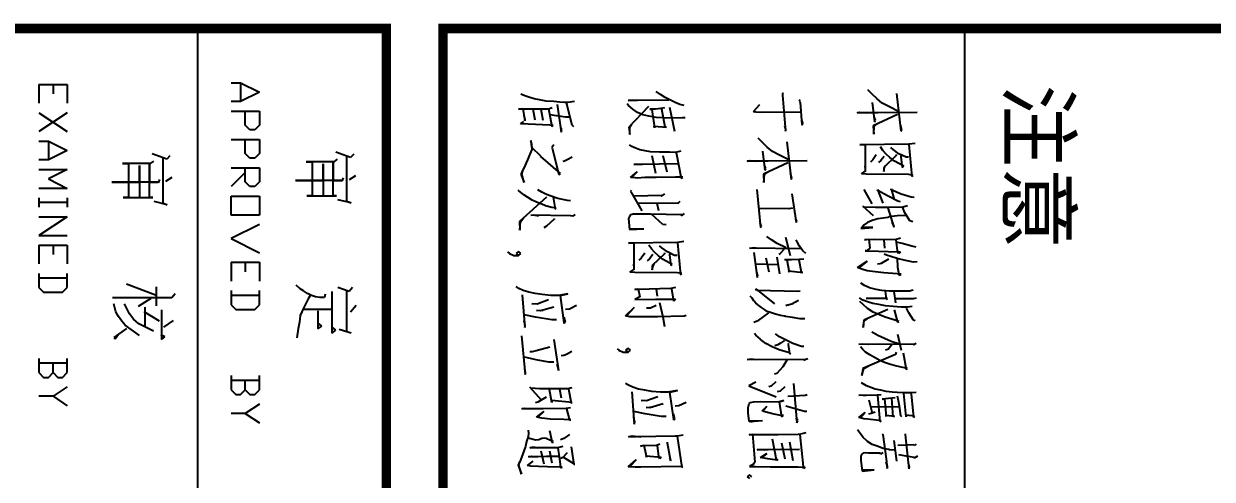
# Model space of a CAD drawing. Extents: x 2506385 to 2810062, y -487803 to -193521.
# Drawn here: x 2786442 to 2792736, y -444423 to -442014 of the extents above; entities that cross this region are included whole.
import ezdxf

# ---------------------------------------------------------------- set-up
doc = ezdxf.new("R2010")
doc.units = 0
doc.header["$LTSCALE"] = 1000
doc.header["$MEASUREMENT"] = 0
doc.layers.add('PUB_TITLE', color=4, linetype='Continuous')
doc.styles.add('图签2', font='simhei.ttf', dxfattribs={"height": 1000})

# ---------------------------------------------------------------- blocks, each defined once
blk = doc.blocks.new('EWW')
at = {"layer": 'PUB_TITLE'}
for p, q in [((-165269.8, 286116.5), (-158269.8, 286116.5)), ((-164825.1, 285865.1), (-164823.1, 285658.5)), ((-164113.6, 285860), (-164117.6, 285837.4)), ((-164035, 285865.1), (-164033, 285847.4)), ((-163843.5, 285860), (-163839.4, 285844.9)), ((-163603.6, 285860), (-163595.5, 285847.4)), ((-163343.6, 285860), (-163341.6, 285837.4)), ((-163071.4, 285860), (-163063.4, 285850)), ((-163006.9, 285867.6), (-162996.9, 285850)), ((-164661.9, 285855), (-164657.8, 285822.2)), ((-164657.8, 285822.2), (-164653.8, 285562.7)), ((-164655.8, 285822.2), (-164486.5, 285837.4)), ((-164589.3, 285807.1), (-164607.4, 285769.3)), ((-164589.3, 285819.7), (-164589.3, 285807.1)), ((-164540.9, 285794.5), (-164567.1, 285746.6)), ((-164534.9, 285787), (-164540.9, 285794.5)), ((-164496.6, 285822.2), (-164498.6, 285595.5)), ((-164492.6, 285844.9), (-164496.6, 285822.2)), ((-164486.5, 285837.4), (-164492.6, 285844.9)), ((-164377.7, 285834.8), (-164393.8, 285781.9)), ((-164375.6, 285850), (-164377.7, 285834.8)), ((-164331.3, 285814.7), (-164325.2, 285789.5)), ((-164299, 285799.6), (-164323.2, 285789.5)), ((-164252.7, 285827.3), (-164299, 285799.6)), ((-164280.9, 285804.6), (-164278.9, 285759.2)), ((-164246.6, 285842.4), (-164252.7, 285827.3)), ((-164117.6, 285837.4), (-164131.7, 285787)), ((-164043, 285804.6), (-164053.1, 285759.2)), ((-164033, 285847.4), (-164043, 285804.6)), ((-163885.8, 285844.9), (-163879.8, 285824.8)), ((-163879.8, 285824.8), (-163879.8, 285764.3)), ((-163839.4, 285844.9), (-163839.4, 285749.2)), ((-163799.1, 285839.9), (-163795.1, 285814.7)), ((-163795.1, 285814.7), (-163795.1, 285781.9)), ((-163764.9, 285822.2), (-163791.1, 285809.6)), ((-163726.6, 285847.4), (-163764.9, 285822.2)), ((-163722.5, 285855), (-163726.6, 285847.4)), ((-163597.6, 285850), (-163599.6, 285557.7)), ((-163595.5, 285847.4), (-163597.6, 285850)), ((-163553.2, 285792), (-163466.5, 285807.1)), ((-163470.6, 285814.7), (-163478.6, 285781.9)), ((-163466.5, 285807.1), (-163470.6, 285814.7)), ((-163341.6, 285797), (-163343.6, 285759.2)), ((-163341.6, 285837.4), (-163341.6, 285797)), ((-163214.6, 285807.1), (-163339.5, 285794.5)), ((-163337.5, 285834.8), (-163212.6, 285847.4)), ((-163218.6, 285852.5), (-163224.6, 285807.1)), ((-163224.6, 285807.1), (-163214.6, 285807.1)), ((-163212.6, 285847.4), (-163218.6, 285852.5)), ((-163125.9, 285802.1), (-163121.8, 285802.1)), ((-163121.8, 285802.1), (-162940.4, 285822.2)), ((-163063.4, 285850), (-163067.4, 285847.4)), ((-163067.4, 285847.4), (-163063.4, 285764.3)), ((-163006.9, 285807.1), (-163015, 285769.3)), ((-163000.9, 285850), (-163006.9, 285807.1)), ((-162996.9, 285850), (-163000.9, 285850)), ((-162946.5, 285824.8), (-162964.6, 285822.2)), ((-162940.4, 285822.2), (-162946.5, 285824.8)), ((-164925.9, 285756.7), (-164726.4, 285779.4)), ((-164833.2, 285764.3), (-164855.4, 285718.9)), ((-164815.1, 285761.8), (-164754.6, 285633.3)), ((-164734.4, 285784.4), (-164760.6, 285776.9)), ((-164726.4, 285779.4), (-164734.4, 285784.4)), ((-164629.6, 285739.1), (-164639.7, 285726.5)), ((-164607.4, 285769.3), (-164629.6, 285739.1)), ((-164603.4, 285754.2), (-164597.4, 285754.2)), ((-164599.4, 285781.9), (-164591.3, 285779.4)), ((-164597.4, 285754.2), (-164534.9, 285688.7)), ((-164591.3, 285779.4), (-164534.9, 285787)), ((-164567.1, 285746.6), (-164587.3, 285721.5)), ((-164422, 285729), (-164365.6, 285744.1)), ((-164393.8, 285781.9), (-164416, 285729)), ((-164355.5, 285764.3), (-164383.7, 285708.9)), ((-164353.5, 285776.9), (-164355.5, 285764.3)), ((-164325.2, 285789.5), (-164323.2, 285711.4)), ((-164321.2, 285711.4), (-164218.4, 285741.6)), ((-164278.9, 285759.2), (-164272.8, 285716.4)), ((-164224.5, 285744.1), (-164242.6, 285734.1)), ((-164218.4, 285741.6), (-164224.5, 285744.1)), ((-164160, 285776.9), (-164153.9, 285754.2)), ((-164153.9, 285754.2), (-164151.9, 285691.2)), ((-164095.4, 285761.8), (-164151.9, 285754.2)), ((-164131.7, 285787), (-164139.8, 285756.7)), ((-164079.3, 285766.8), (-164095.4, 285761.8)), ((-164091.4, 285661), (-164087.4, 285764.3)), ((-164087.4, 285776.9), (-164079.3, 285766.8)), ((-164087.4, 285764.3), (-164087.4, 285776.9)), ((-164053.1, 285759.2), (-164063.2, 285726.5)), ((-164053.1, 285759.2), (-164008.8, 285761.8)), ((-164008.8, 285761.8), (-164006.8, 285761.8)), ((-164006.8, 285761.8), (-163970.5, 285769.3)), ((-163974.5, 285736.6), (-163976.5, 285688.7)), ((-163970.5, 285781.9), (-163974.5, 285736.6)), ((-163964.4, 285771.8), (-163970.5, 285781.9)), ((-163970.5, 285769.3), (-163964.4, 285771.8)), ((-163879.8, 285764.3), (-163879.8, 285718.9)), ((-163877.7, 285741.6), (-163819.3, 285751.7)), ((-163799.1, 285739.1), (-163803.2, 285698.8)), ((-163795.1, 285781.9), (-163799.1, 285739.1)), ((-163781, 285744.1), (-163716.5, 285761.8)), ((-163730.6, 285736.6), (-163742.7, 285696.3)), ((-163720.5, 285769.3), (-163730.6, 285736.6)), ((-163716.5, 285761.8), (-163720.5, 285769.3)), ((-163652, 285761.8), (-163567.3, 285781.9)), ((-163599.6, 285771.8), (-163613.7, 285729)), ((-163599.6, 285734.1), (-163573.4, 285713.9)), ((-163557.2, 285754.2), (-163545.1, 285751.7)), ((-163545.1, 285751.7), (-163470.6, 285577.8)), ((-163486.7, 285744.1), (-163494.8, 285718.9)), ((-163478.6, 285781.9), (-163486.7, 285744.1)), ((-163345.6, 285734.1), (-163349.6, 285701.3)), ((-163343.6, 285759.2), (-163345.6, 285734.1)), ((-163299.2, 285766.8), (-163325.4, 285761.8)), ((-163315.4, 285749.2), (-163313.3, 285731.5)), ((-163214.6, 285739.1), (-163313.3, 285731.5)), ((-163313.3, 285731.5), (-163309.3, 285681.1)), ((-163271, 285771.8), (-163299.2, 285766.8)), ((-163220.6, 285779.4), (-163271, 285771.8)), ((-163267, 285769.3), (-163269, 285620.7)), ((-163224.6, 285701.3), (-163218.6, 285746.6)), ((-163214.6, 285784.4), (-163220.6, 285779.4)), ((-163218.6, 285746.6), (-163214.6, 285739.1)), ((-163089.6, 285741.6), (-162980.7, 285756.7)), ((-163039.2, 285744.1), (-163041.2, 285718.9)), ((-164875.5, 285681.1), (-164897.7, 285653.4)), ((-164855.4, 285718.9), (-164875.5, 285681.1)), ((-164623.6, 285683.7), (-164643.7, 285671.1)), ((-164605.4, 285701.3), (-164623.6, 285683.7)), ((-164587.3, 285721.5), (-164605.4, 285701.3)), ((-164593.3, 285691.2), (-164571.2, 285673.6)), ((-164571.2, 285673.6), (-164561.1, 285661)), ((-164534.9, 285693.7), (-164545, 285698.8)), ((-164512.7, 285688.7), (-164534.9, 285693.7)), ((-164534.9, 285688.7), (-164512.7, 285688.7)), ((-164416, 285729), (-164422, 285729)), ((-164418, 285655.9), (-164345.4, 285683.7)), ((-164383.7, 285708.9), (-164411.9, 285658.5)), ((-164323.2, 285711.4), (-164323.2, 285645.9)), ((-164272.8, 285716.4), (-164270.8, 285711.4)), ((-164270.8, 285711.4), (-164266.8, 285686.2)), ((-164266.8, 285686.2), (-164262.8, 285658.5)), ((-164151.9, 285691.2), (-164153.9, 285638.3)), ((-164151.9, 285688.7), (-164107.5, 285693.7)), ((-164071.3, 285703.8), (-164075.3, 285691.2)), ((-164063.2, 285726.5), (-164071.3, 285703.8)), ((-164049.1, 285713.9), (-164026.9, 285676.1)), ((-164026.9, 285676.1), (-164024.9, 285668.5)), ((-164024.9, 285668.5), (-164022.9, 285655.9)), ((-163976.5, 285688.7), (-163982.6, 285643.3)), ((-163883.8, 285678.6), (-163889.8, 285648.4)), ((-163879.8, 285718.9), (-163883.8, 285678.6)), ((-163879.8, 285696.3), (-163837.4, 285701.3)), ((-163841.5, 285708.9), (-163841.5, 285595.5)), ((-163837.4, 285701.3), (-163841.5, 285708.9)), ((-163803.2, 285698.8), (-163809.2, 285663.5)), ((-163783, 285711.4), (-163726.6, 285582.9)), ((-163742.7, 285696.3), (-163754.8, 285666)), ((-163629.8, 285693.7), (-163645.9, 285658.5)), ((-163613.7, 285729), (-163629.8, 285693.7)), ((-163573.4, 285713.9), (-163567.3, 285698.8)), ((-163512.9, 285668.5), (-163529, 285640.8)), ((-163502.8, 285693.7), (-163512.9, 285668.5)), ((-163494.8, 285718.9), (-163502.8, 285693.7)), ((-163355.7, 285673.6), (-163361.7, 285643.3)), ((-163349.6, 285701.3), (-163355.7, 285673.6)), ((-163331.5, 285676.1), (-163329.5, 285653.4)), ((-163327.4, 285655.9), (-163190.4, 285668.5)), ((-163311.3, 285693.7), (-163216.6, 285701.3)), ((-163309.3, 285681.1), (-163311.3, 285693.7)), ((-163216.6, 285701.3), (-163224.6, 285701.3)), ((-163194.4, 285676.1), (-163196.4, 285663.5)), ((-163190.4, 285668.5), (-163194.4, 285676.1)), ((-163125.9, 285681.1), (-163121.8, 285683.7)), ((-163121.8, 285683.7), (-162992.8, 285701.3)), ((-163047.3, 285686.2), (-163059.4, 285653.4)), ((-163043.2, 285716.4), (-163047.3, 285686.2)), ((-163041.2, 285718.9), (-163043.2, 285716.4)), ((-163027.1, 285683.7), (-163017, 285671.1)), ((-163023.1, 285671.1), (-163023.1, 285613.1)), ((-163017, 285671.1), (-163023.1, 285671.1)), ((-162992.8, 285701.3), (-162942.4, 285706.3)), ((-162952.5, 285708.9), (-162976.7, 285701.3)), ((-162942.4, 285706.3), (-162952.5, 285708.9)), ((-164923.9, 285625.7), (-164946.1, 285605.5)), ((-164897.7, 285653.4), (-164923.9, 285625.7)), ((-164877.6, 285628.2), (-164776.8, 285640.8)), ((-164823.1, 285658.5), (-164823.1, 285547.6)), ((-164784.8, 285645.9), (-164803, 285638.3)), ((-164776.8, 285640.8), (-164784.8, 285645.9)), ((-164752.6, 285638.3), (-164764.7, 285653.4)), ((-164754.6, 285633.3), (-164710.3, 285635.8)), ((-164710.3, 285635.8), (-164752.6, 285638.3)), ((-164601.4, 285648.4), (-164575.2, 285630.7)), ((-164575.2, 285630.7), (-164563.1, 285618.1)), ((-164411.9, 285658.5), (-164418, 285655.9)), ((-164418, 285582.9), (-164341.4, 285625.7)), ((-164329.3, 285577.8), (-164280.9, 285633.3)), ((-164323.2, 285645.9), (-164325.2, 285585.4)), ((-164262.8, 285658.5), (-164254.7, 285628.2)), ((-164254.7, 285628.2), (-164242.6, 285603)), ((-164216.4, 285630.7), (-164218.4, 285572.8)), ((-164212.4, 285567.8), (-164216.4, 285630.7)), ((-164155.9, 285610.6), (-164107.5, 285615.6)), ((-164151.9, 285587.9), (-164155.9, 285610.6)), ((-164153.9, 285638.3), (-164151.9, 285587.9)), ((-164107.5, 285615.6), (-164095.4, 285600.5)), ((-164093.4, 285590.4), (-164091.4, 285661)), ((-163982.6, 285643.3), (-163988.6, 285600.5)), ((-163897.9, 285613.1), (-163910, 285587.9)), ((-163889.8, 285648.4), (-163897.9, 285613.1)), ((-163843.5, 285610.6), (-163843.5, 285630.7)), ((-163841.5, 285595.5), (-163843.5, 285610.6)), ((-163815.3, 285630.7), (-163823.3, 285603)), ((-163809.2, 285663.5), (-163815.3, 285630.7)), ((-163768.9, 285633.3), (-163789.1, 285603)), ((-163754.8, 285666), (-163768.9, 285633.3)), ((-163660, 285633.3), (-163664.1, 285625.7)), ((-163645.9, 285658.5), (-163660, 285633.3)), ((-163601.6, 285577.8), (-163599.6, 285608.1)), ((-163543.1, 285615.6), (-163557.2, 285592.9)), ((-163529, 285640.8), (-163543.1, 285615.6)), ((-163470.6, 285582.9), (-163484.7, 285610.6)), ((-163369.8, 285620.7), (-163379.9, 285598)), ((-163361.7, 285643.3), (-163369.8, 285620.7)), ((-163329.5, 285653.4), (-163327.4, 285595.5)), ((-163305.3, 285610.6), (-163234.7, 285628.2)), ((-163240.8, 285643.3), (-163232.7, 285623.2)), ((-163232.7, 285623.2), (-163228.7, 285608.1)), ((-163202.5, 285605.5), (-163204.5, 285582.9)), ((-163196.4, 285663.5), (-163202.5, 285605.5)), ((-163069.4, 285628.2), (-163085.6, 285603)), ((-163059.4, 285653.4), (-163069.4, 285628.2)), ((-163023.1, 285608.1), (-163025.1, 285592.9)), ((-163023.1, 285613.1), (-163023.1, 285608.1)), ((-162934.4, 285638.3), (-162932.4, 285582.9)), ((-162928.3, 285575.3), (-162934.4, 285638.3)), ((-164827.2, 285562.7), (-164823.1, 285595.5)), ((-164823.1, 285547.6), (-164827.2, 285562.7)), ((-164655.8, 285590.4), (-164512.7, 285590.4)), ((-164653.8, 285562.7), (-164655.8, 285590.4)), ((-164522.8, 285592.9), (-164542.9, 285590.4)), ((-164512.7, 285590.4), (-164522.8, 285592.9)), ((-164500.6, 285570.3), (-164514.7, 285590.4)), ((-164498.6, 285595.5), (-164500.6, 285570.3)), ((-164325.2, 285585.4), (-164329.3, 285577.8)), ((-164242.6, 285603), (-164230.5, 285585.4)), ((-164230.5, 285585.4), (-164218.4, 285575.3)), ((-164218.4, 285575.3), (-164212.4, 285567.8)), ((-164095.4, 285600.5), (-164093.4, 285590.4)), ((-164039, 285600.5), (-164002.7, 285555.2)), ((-164004.7, 285550.1), (-164039, 285600.5)), ((-163996.7, 285572.8), (-164004.7, 285550.1)), ((-163988.6, 285600.5), (-163996.7, 285572.8)), ((-163910, 285587.9), (-163922.1, 285567.8)), ((-163833.4, 285577.8), (-163845.5, 285560.2)), ((-163823.3, 285603), (-163833.4, 285577.8)), ((-163809.2, 285580.3), (-163825.3, 285562.7)), ((-163789.1, 285603), (-163809.2, 285580.3)), ((-163724.6, 285585.4), (-163734.6, 285600.5)), ((-163726.6, 285582.9), (-163688.3, 285580.3)), ((-163688.3, 285580.3), (-163724.6, 285585.4)), ((-163599.6, 285557.7), (-163601.6, 285577.8)), ((-163571.4, 285577.8), (-163585.5, 285565.2)), ((-163557.2, 285592.9), (-163571.4, 285577.8)), ((-163434.3, 285572.8), (-163470.6, 285582.9)), ((-163470.6, 285577.8), (-163434.3, 285572.8)), ((-163379.9, 285598), (-163396, 285570.3)), ((-163331.5, 285567.8), (-163327.4, 285592.9)), ((-163329.5, 285557.7), (-163331.5, 285567.8)), ((-163327.4, 285595.5), (-163329.5, 285557.7)), ((-163238.8, 285590.4), (-163210.5, 285565.2)), ((-163212.6, 285557.7), (-163238.8, 285590.4)), ((-163208.5, 285570.3), (-163212.6, 285557.7)), ((-163204.5, 285582.9), (-163208.5, 285570.3)), ((-163125.9, 285565.2), (-163146, 285550.1)), ((-163105.7, 285580.3), (-163125.9, 285565.2)), ((-163089.6, 285598), (-163105.7, 285580.3)), ((-163085.6, 285603), (-163089.6, 285598)), ((-163025.1, 285592.9), (-163023.1, 285580.3)), ((-163023.1, 285580.3), (-163017, 285575.3)), ((-163017, 285575.3), (-163006.9, 285567.8)), ((-163006.9, 285567.8), (-162984.8, 285567.8)), ((-162984.8, 285567.8), (-162928.3, 285575.3)), ((-162932.4, 285582.9), (-162932.4, 285575.3)), ((-164891.7, 285245.9), (-164885.6, 285240.9)), ((-164885.6, 285240.9), (-164879.6, 285245.9)), ((-164879.6, 285245.9), (-164877.6, 285245.9)), ((-164877.6, 285245.9), (-164762.7, 285256)), ((-164827.2, 285248.5), (-164825.1, 285041.8)), ((-164770.7, 285261.1), (-164784.8, 285256)), ((-164760.6, 285258.5), (-164770.7, 285261.1)), ((-164762.7, 285256), (-164760.6, 285258.5)), ((-164569.1, 285283.7), (-164567.1, 285077.1)), ((-164250.7, 285228.3), (-164262.8, 285223.3)), ((-164242.6, 285225.8), (-164250.7, 285228.3)), ((-164141.8, 285230.8), (-164151.9, 285225.8)), ((-164117.6, 285243.4), (-164141.8, 285230.8)), ((-164093.4, 285261.1), (-164117.6, 285243.4)), ((-164103.5, 285251), (-164107.5, 284978.8)), ((-164079.3, 285276.2), (-164093.4, 285261.1)), ((-164049.1, 285266.1), (-164047.1, 285243.4)), ((-164047.1, 285243.4), (-164045.1, 285200.6)), ((-163978.5, 285253.5), (-164045.1, 285240.9)), ((-163988.6, 285185.5), (-163978.5, 285261.1)), ((-163978.5, 285261.1), (-163978.5, 285253.5)), ((-163877.7, 285233.3), (-163883.8, 285016.6)), ((-163879.8, 285245.9), (-163877.7, 285233.3)), ((-163831.4, 285238.4), (-163811.2, 285203.1)), ((-163734.6, 285245.9), (-163740.7, 285205.6)), ((-163734.6, 285271.1), (-163734.6, 285251)), ((-163734.6, 285251), (-163734.6, 285245.9)), ((-163587.5, 285253.5), (-163603.6, 285208.1)), ((-163587.5, 285266.1), (-163587.5, 285253.5)), ((-163523, 285286.2), (-163514.9, 285266.1)), ((-163516.9, 285273.7), (-163518.9, 284966.2)), ((-163514.9, 285266.1), (-163516.9, 285273.7)), ((-163392, 285210.7), (-163184.3, 285228.3)), ((-163331.5, 285283.7), (-163327.4, 285273.7)), ((-163327.4, 285273.7), (-163323.4, 285180.4)), ((-163242.8, 285268.6), (-163271, 285170.3)), ((-163242.8, 285281.2), (-163242.8, 285268.6)), ((-163196.4, 285233.3), (-163210.5, 285225.8)), ((-163184.3, 285228.3), (-163196.4, 285233.3)), ((-163129.9, 285276.2), (-163123.9, 285248.5)), ((-163123.9, 285248.5), (-163121.8, 285235.9)), ((-162952.5, 285263.6), (-163121.8, 285245.9)), ((-163121.8, 285235.9), (-163119.8, 285130)), ((-163043.2, 285243.4), (-163041.2, 285230.8)), ((-163041.2, 285230.8), (-163043.2, 285140.1)), ((-162942.4, 285263.6), (-162952.5, 285263.6)), ((-162950.5, 285235.9), (-162948.5, 285266.1)), ((-162950.5, 285157.7), (-162950.5, 285235.9)), ((-162948.5, 285273.7), (-162942.4, 285263.6)), ((-162948.5, 285266.1), (-162948.5, 285273.7)), ((-164917.9, 285152.7), (-164726.4, 285167.8)), ((-164736.5, 285170.3), (-164754.6, 285165.3)), ((-164726.4, 285167.8), (-164736.5, 285170.3)), ((-164669.9, 285175.4), (-164470.4, 285198.1)), ((-164577.2, 285182.9), (-164599.4, 285137.6)), ((-164559.1, 285180.4), (-164498.6, 285051.9)), ((-164478.4, 285203.1), (-164504.6, 285195.5)), ((-164470.4, 285198.1), (-164478.4, 285203.1)), ((-164395.8, 285203.1), (-164242.6, 285225.8)), ((-164319.2, 285205.6), (-164315.2, 285185.5)), ((-164315.2, 285185.5), (-164317.2, 285026.7)), ((-164067.2, 285195.5), (-164164, 285170.3)), ((-164109.6, 285172.9), (-164131.7, 285125)), ((-164045.1, 285200.6), (-164045.1, 285162.8)), ((-164045.1, 285175.4), (-163980.6, 285188)), ((-163980.6, 285188), (-163988.6, 285185.5)), ((-163805.2, 285170.3), (-163815.3, 285208.1)), ((-163811.2, 285203.1), (-163807.2, 285185.5)), ((-163807.2, 285185.5), (-163805.2, 285170.3)), ((-163746.7, 285167.8), (-163748.7, 285162.8)), ((-163740.7, 285205.6), (-163746.7, 285167.8)), ((-163619.7, 285175.4), (-163637.9, 285137.6)), ((-163603.6, 285208.1), (-163619.7, 285175.4)), ((-163603.6, 285185.5), (-163597.6, 285182.9)), ((-163597.6, 285182.9), (-163551.2, 285190.5)), ((-163553.2, 285190.5), (-163569.3, 285135.1)), ((-163547.2, 285195.5), (-163553.2, 285190.5)), ((-163551.2, 285190.5), (-163547.2, 285195.5)), ((-163514.9, 285175.4), (-163480.6, 285155.2)), ((-163373.8, 285165.3), (-163351.6, 285140.1)), ((-163083.5, 285190.5), (-162984.8, 285208.1)), ((-163077.5, 285147.7), (-162992.8, 285165.3)), ((-164930, 285155.2), (-164921.9, 285152.7)), ((-164921.9, 285152.7), (-164917.9, 285152.7)), ((-164599.4, 285137.6), (-164619.5, 285099.8)), ((-164131.7, 285125), (-164151.9, 285094.8)), ((-164101.5, 285160.3), (-164079.3, 285140.1)), ((-164079.3, 285140.1), (-164073.3, 285132.5)), ((-164059.2, 285122.5), (-163972.5, 285137.6)), ((-164018.9, 285127.5), (-164022.9, 285011.6)), ((-163891.9, 285011.6), (-163813.2, 285109.9)), ((-163758.8, 285114.9), (-163766.9, 285089.7)), ((-163750.8, 285142.6), (-163758.8, 285114.9)), ((-163748.7, 285162.8), (-163750.8, 285142.6)), ((-163637.9, 285137.6), (-163654, 285114.9)), ((-163619.7, 285162.8), (-163605.6, 285142.6)), ((-163605.6, 285142.6), (-163595.5, 285127.5)), ((-163595.5, 285127.5), (-163591.5, 285112.4)), ((-163569.3, 285135.1), (-163585.5, 285097.3)), ((-163480.6, 285155.2), (-163444.4, 285122.5)), ((-163444.4, 285122.5), (-163440.3, 285109.9)), ((-163400, 285117.4), (-163377.8, 285092.2)), ((-163379.9, 284973.8), (-163321.4, 285119.9)), ((-163351.6, 285140.1), (-163347.6, 285125)), ((-163301.2, 285160.3), (-163295.2, 285135.1)), ((-163295.2, 285135.1), (-163301.2, 285160.3)), ((-163297.2, 285034.3), (-163295.2, 285135.1)), ((-163295.2, 285135.1), (-163214.6, 285147.7)), ((-163224.6, 285135.1), (-163230.7, 285099.8)), ((-163222.6, 285157.7), (-163224.6, 285135.1)), ((-163214.6, 285147.7), (-163222.6, 285157.7)), ((-163119.8, 285130), (-163119.8, 285051.9)), ((-163099.7, 285097.3), (-162988.8, 285119.9)), ((-163043.2, 285140.1), (-163041.2, 285077.1)), ((-162986.8, 285125), (-162992.8, 285074.6)), ((-162988.8, 285127.5), (-162984.8, 285122.5)), ((-162988.8, 285119.9), (-162988.8, 285127.5)), ((-162984.8, 285122.5), (-162986.8, 285125)), ((-162950.5, 285089.7), (-162950.5, 285157.7)), ((-164825.1, 285041.8), (-164827.2, 285014.1)), ((-164667.9, 285044.4), (-164690.1, 285024.2)), ((-164641.7, 285072.1), (-164667.9, 285044.4)), ((-164619.5, 285099.8), (-164641.7, 285072.1)), ((-164621.6, 285046.9), (-164520.8, 285059.5)), ((-164567.1, 285077.1), (-164567.1, 284966.2)), ((-164528.8, 285064.5), (-164547, 285057)), ((-164520.8, 285059.5), (-164528.8, 285064.5)), ((-164496.6, 285057), (-164508.7, 285072.1)), ((-164498.6, 285051.9), (-164454.3, 285054.4)), ((-164454.3, 285054.4), (-164496.6, 285057)), ((-164222.4, 285041.8), (-164240.6, 285034.3)), ((-164216.4, 285036.8), (-164222.4, 285041.8)), ((-164151.9, 285094.8), (-164170, 285069.6)), ((-163980.6, 285082.2), (-164055.1, 285067)), ((-163793.1, 285041.8), (-163805.2, 285026.7)), ((-163783, 285057), (-163793.1, 285041.8)), ((-163772.9, 285072.1), (-163783, 285057)), ((-163766.9, 285089.7), (-163772.9, 285072.1)), ((-163726.6, 285026.7), (-163764.9, 285079.6)), ((-163603.6, 285064.5), (-163623.8, 285036.8)), ((-163585.5, 285097.3), (-163603.6, 285064.5)), ((-163377.8, 285092.2), (-163373.8, 285079.6)), ((-163246.8, 285044.4), (-163271, 285072.1)), ((-163267, 285067), (-163244.8, 285049.4)), ((-163242.8, 285054.4), (-163246.8, 285044.4)), ((-163230.7, 285099.8), (-163242.8, 285054.4)), ((-163194.4, 285046.9), (-163190.4, 285001.5)), ((-163119.8, 285051.9), (-163119.8, 284976.3)), ((-163043.2, 285041.8), (-163041.2, 285057)), ((-163043.2, 285026.7), (-163043.2, 285041.8)), ((-163041.2, 285077.1), (-163041.2, 285019.2)), ((-163021.1, 285069.6), (-162998.9, 285041.8)), ((-163000.9, 285036.8), (-163021.1, 285069.6)), ((-162998.9, 285044.4), (-163000.9, 285036.8)), ((-162992.8, 285074.6), (-162998.9, 285044.4)), ((-162952.5, 285009.1), (-162950.5, 285089.7)), ((-164865.5, 285031.8), (-164831.2, 284999)), ((-164831.2, 284999), (-164865.5, 285031.8)), ((-164827.2, 285014.1), (-164831.2, 284999)), ((-164831.2, 284999), (-164829.2, 285006.6)), ((-164571.2, 284981.4), (-164567.1, 285014.1)), ((-164567.1, 284966.2), (-164571.2, 284981.4)), ((-164418, 285016.6), (-164216.4, 285036.8)), ((-164111.6, 285001.5), (-164107.5, 285026.7)), ((-164107.5, 284978.8), (-164111.6, 285001.5)), ((-164085.4, 285001.5), (-163952.3, 285019.2)), ((-163960.4, 285021.7), (-163982.6, 285016.6)), ((-163952.3, 285019.2), (-163960.4, 285021.7)), ((-163883.8, 285016.6), (-163891.9, 285011.6)), ((-163843.5, 284991.4), (-163853.6, 284981.4)), ((-163829.4, 285001.5), (-163843.5, 284991.4)), ((-163817.3, 285011.6), (-163829.4, 285001.5)), ((-163805.2, 285026.7), (-163817.3, 285011.6)), ((-163716.5, 285001.5), (-163726.6, 285026.7)), ((-163648, 285011.6), (-163656, 285004)), ((-163625.8, 285036.8), (-163648, 285011.6)), ((-163623.8, 285036.8), (-163625.8, 285036.8)), ((-163523, 284986.4), (-163518.9, 285016.6)), ((-163518.9, 284966.2), (-163523, 284986.4)), ((-163398, 285011.6), (-163379.9, 284973.8)), ((-163295.2, 284999), (-163297.2, 285034.3)), ((-163291.2, 284983.9), (-163295.2, 284999)), ((-163285.1, 284976.3), (-163291.2, 284983.9)), ((-163265, 284971.3), (-163285.1, 284976.3)), ((-163192.4, 284976.3), (-163236.7, 284971.3)), ((-163192.4, 285021.7), (-163192.4, 284978.8)), ((-163186.3, 284981.4), (-163192.4, 284976.3)), ((-163190.4, 285001.5), (-163186.3, 284981.4)), ((-163123.9, 284994), (-162974.7, 285006.6)), ((-163119.8, 284976.3), (-163123.9, 284994)), ((-163041.2, 285019.2), (-163043.2, 285026.7)), ((-162974.7, 285006.6), (-162964.6, 284999)), ((-162964.6, 284999), (-162952.5, 284978.8)), ((-162952.5, 284978.8), (-162952.5, 285009.1)), ((-162898.3, 284990.9), (-162908.2, 284978.6)), ((-162908.2, 284978.6), (-162898.3, 284966.2)), ((-162898.3, 284966.2), (-162888.5, 284978.6)), ((-163236.7, 284971.3), (-163265, 284971.3)), ((-164868, 284609.3), (-164878, 284584.1)), ((-164861.9, 284632), (-164868, 284609.3)), ((-164797.4, 284637.1), (-164797.4, 284621.9)), ((-164797.4, 284621.9), (-164795.4, 284566.5)), ((-164620, 284614.4), (-164614, 284584.1)), ((-164614, 284589.2), (-164478.9, 284616.9)), ((-164553.5, 284599.3), (-164549.5, 284400.2)), ((-164482.9, 284624.5), (-164482.9, 284586.7)), ((-164478.9, 284616.9), (-164482.9, 284624.5)), ((-164353.9, 284609.3), (-164341.8, 284596.7)), ((-164345.9, 284599.3), (-164343.9, 284385.1)), ((-164341.8, 284596.7), (-164345.9, 284599.3)), ((-164291.4, 284632), (-164279.4, 284616.9)), ((-164283.4, 284619.4), (-164287.4, 284453.1)), ((-164279.4, 284616.9), (-164283.4, 284619.4)), ((-164142.3, 284629.5), (-164138.3, 284596.7)), ((-164136.2, 284596.7), (-163966.9, 284611.9)), ((-163973, 284619.4), (-163977, 284596.7)), ((-163966.9, 284611.9), (-163973, 284619.4)), ((-163751.2, 284642.1), (-163747.2, 284632)), ((-163747.2, 284632), (-163745.2, 284493.4)), ((-163291.6, 284642.1), (-163273.5, 284604.3)), ((-163273.5, 284604.3), (-163271.5, 284584.1)), ((-163118.3, 284627), (-163112.2, 284594.2)), ((-163112.2, 284594.2), (-162946.9, 284619.4)), ((-162951, 284624.5), (-162953, 284616.9)), ((-162953, 284616.9), (-162949, 284402.7)), ((-162946.9, 284619.4), (-162951, 284624.5)), ((-164890.1, 284558.9), (-164904.2, 284531.2)), ((-164878, 284584.1), (-164890.1, 284558.9)), ((-164890.1, 284551.4), (-164888.1, 284382.6)), ((-164853.8, 284553.9), (-164726.8, 284581.6)), ((-164795.4, 284566.5), (-164797.4, 284521.2)), ((-164753.1, 284473.3), (-164747, 284538.8)), ((-164732.9, 284581.6), (-164749, 284576.6)), ((-164747, 284538.8), (-164747, 284531.2)), ((-164726.8, 284581.6), (-164732.9, 284581.6)), ((-164614, 284584.1), (-164616, 284553.9)), ((-164616, 284553.9), (-164616, 284501)), ((-164509.1, 284541.3), (-164595.8, 284521.2)), ((-164482.9, 284586.7), (-164480.9, 284483.4)), ((-164231, 284536.3), (-164233, 284518.6)), ((-164138.3, 284596.7), (-164134.2, 284337.2)), ((-164087.9, 284543.8), (-164110, 284513.6)), ((-164069.7, 284581.6), (-164087.9, 284543.8)), ((-164079.8, 284556.4), (-164071.7, 284553.9)), ((-164071.7, 284553.9), (-164015.3, 284561.5)), ((-164069.7, 284594.2), (-164069.7, 284581.6)), ((-164021.3, 284569), (-164047.5, 284521.2)), ((-164015.3, 284561.5), (-164021.3, 284569)), ((-163977, 284596.7), (-163979, 284370)), ((-163900.4, 284586.7), (-163894.3, 284561.5)), ((-163894.3, 284561.5), (-163888.3, 284387.6)), ((-163827.8, 284576.6), (-163892.3, 284566.5)), ((-163837.9, 284586.7), (-163827.8, 284576.6)), ((-163837.9, 284480.8), (-163837.9, 284586.7)), ((-163354.1, 284596.7), (-163346.1, 284546.3)), ((-163346.1, 284556.4), (-163354.1, 284596.7)), ((-163200.9, 284576.6), (-163346.1, 284556.4)), ((-163346.1, 284546.3), (-163346.1, 284506)), ((-163231.2, 284574.1), (-163205, 284581.6)), ((-163217.1, 284536.3), (-163217.1, 284511.1)), ((-163205, 284581.6), (-163196.9, 284576.6)), ((-163196.9, 284576.6), (-163200.9, 284576.6)), ((-163112.2, 284594.2), (-163112.2, 284584.1)), ((-163112.2, 284584.1), (-163110.2, 284380)), ((-163082, 284541.3), (-163078, 284541.3)), ((-163078, 284541.3), (-162983.2, 284558.9)), ((-162985.2, 284561.5), (-162997.3, 284556.4)), ((-162983.2, 284558.9), (-162985.2, 284561.5)), ((-164920.4, 284506), (-164936.5, 284483.4)), ((-164904.2, 284531.2), (-164920.4, 284506)), ((-164849.8, 284528.7), (-164845.8, 284508.6)), ((-164845.8, 284508.6), (-164843.8, 284480.8)), ((-164747, 284531.2), (-164843.8, 284513.6)), ((-164843.8, 284480.8), (-164843.8, 284450.6)), ((-164841.7, 284460.7), (-164745, 284475.8)), ((-164799.4, 284483.4), (-164805.5, 284445.6)), ((-164797.4, 284521.2), (-164799.4, 284483.4)), ((-164745, 284475.8), (-164753.1, 284473.3)), ((-164616, 284501), (-164618, 284453.1)), ((-164597.8, 284460.7), (-164505.1, 284480.8)), ((-164480.9, 284483.4), (-164480.9, 284430.4)), ((-164394.3, 284528.7), (-164382.2, 284511.1)), ((-164386.2, 284513.6), (-164382.2, 284364.9)), ((-164382.2, 284511.1), (-164386.2, 284513.6)), ((-164305.6, 284498.5), (-164343.9, 284488.4)), ((-164233, 284518.6), (-164285.4, 284460.7)), ((-164110, 284513.6), (-164120.1, 284501)), ((-164085.8, 284475.8), (-164104, 284458.2)), ((-164067.7, 284496), (-164085.8, 284475.8)), ((-164083.8, 284528.7), (-164077.8, 284528.7)), ((-164077.8, 284528.7), (-164015.3, 284463.2)), ((-164047.5, 284521.2), (-164067.7, 284496)), ((-164015.3, 284468.2), (-164025.4, 284473.3)), ((-163890.3, 284483.4), (-163854, 284488.4)), ((-163835.9, 284370), (-163837.9, 284480.8)), ((-163819.8, 284501), (-163745.2, 284518.6)), ((-163803.6, 284483.4), (-163789.5, 284453.1)), ((-163745.2, 284518.6), (-163692.8, 284528.7)), ((-163745.2, 284493.4), (-163745.2, 284407.8)), ((-163346.1, 284506), (-163350.1, 284460.7)), ((-163321.9, 284493.4), (-163299.7, 284433)), ((-163283.6, 284521.2), (-163263.4, 284450.6)), ((-163217.1, 284511.1), (-163231.2, 284425.4)), ((-163069.9, 284503.5), (-163063.9, 284485.9)), ((-163005.4, 284498.5), (-163063.9, 284490.9)), ((-163063.9, 284485.9), (-163061.8, 284417.8)), ((-163009.4, 284430.4), (-163001.4, 284511.1)), ((-162993.3, 284503.5), (-163005.4, 284498.5)), ((-163001.4, 284511.1), (-162993.3, 284503.5)), ((-164857.9, 284443), (-164747, 284339.7)), ((-164843.8, 284450.6), (-164841.7, 284460.7)), ((-164813.5, 284412.8), (-164825.6, 284385.1)), ((-164805.5, 284445.6), (-164813.5, 284412.8)), ((-164622, 284425.4), (-164628.1, 284397.7)), ((-164618, 284453.1), (-164622, 284425.4)), ((-164551.5, 284380), (-164549.5, 284410.3)), ((-164480.9, 284430.4), (-164480.9, 284422.9)), ((-164480.9, 284422.9), (-164478.9, 284385.1)), ((-164287.4, 284453.1), (-164287.4, 284382.6)), ((-164210.8, 284417.8), (-164208.8, 284344.8)), ((-164206.8, 284342.3), (-164210.8, 284417.8)), ((-164104, 284458.2), (-164124.1, 284445.6)), ((-164081.8, 284422.9), (-164055.6, 284405.2)), ((-164073.7, 284465.7), (-164051.6, 284448.1)), ((-164051.6, 284448.1), (-164041.5, 284435.5)), ((-163993.1, 284463.2), (-164015.3, 284468.2)), ((-164015.3, 284463.2), (-163993.1, 284463.2)), ((-163789.5, 284453.1), (-163789.5, 284433)), ((-163356.1, 284422.9), (-163362.2, 284390.1)), ((-163350.1, 284460.7), (-163356.1, 284422.9)), ((-163301.7, 284405.2), (-163303.7, 284440.5)), ((-163299.7, 284433), (-163301.7, 284405.2)), ((-163265.4, 284430.4), (-163267.4, 284465.7)), ((-163263.4, 284450.6), (-163265.4, 284430.4)), ((-163231.2, 284425.4), (-163243.3, 284364.9)), ((-163065.9, 284417.8), (-163001.4, 284433)), ((-163059.8, 284400.2), (-163065.9, 284417.8)), ((-163061.8, 284417.8), (-163059.8, 284400.2)), ((-163005.4, 284433), (-163009.4, 284430.4)), ((-163001.4, 284433), (-163005.4, 284433)), ((-164890.1, 284354.9), (-164888.1, 284382.6)), ((-164888.1, 284334.7), (-164890.1, 284354.9)), ((-164888.1, 284382.6), (-164888.1, 284334.7)), ((-164843.8, 284359.9), (-164861.9, 284337.2)), ((-164825.6, 284385.1), (-164843.8, 284359.9)), ((-164751, 284347.3), (-164763.1, 284354.9)), ((-164749, 284344.8), (-164751, 284347.3)), ((-164646.2, 284354.9), (-164654.3, 284342.3)), ((-164638.2, 284370), (-164646.2, 284354.9)), ((-164628.1, 284397.7), (-164638.2, 284370)), ((-164549.5, 284364.9), (-164551.5, 284380)), ((-164549.5, 284400.2), (-164549.5, 284364.9)), ((-164511.2, 284382.6), (-164482.9, 284354.9)), ((-164480.9, 284347.3), (-164511.2, 284382.6)), ((-164478.9, 284385.1), (-164480.9, 284359.9)), ((-164480.9, 284359.9), (-164480.9, 284347.3)), ((-164412.4, 284352.3), (-164406.3, 284347.3)), ((-164406.3, 284347.3), (-164400.3, 284352.3)), ((-164400.3, 284352.3), (-164305.6, 284407.8)), ((-164287.4, 284382.6), (-164287.4, 284362.4)), ((-164287.4, 284362.4), (-164283.4, 284349.8)), ((-164283.4, 284349.8), (-164275.3, 284342.3)), ((-164136.2, 284364.9), (-163993.1, 284364.9)), ((-164134.2, 284337.2), (-164136.2, 284364.9)), ((-164055.6, 284405.2), (-164043.5, 284392.6)), ((-164003.2, 284367.5), (-164023.4, 284364.9)), ((-163993.1, 284364.9), (-164003.2, 284367.5)), ((-163981, 284344.8), (-163995.1, 284364.9)), ((-163979, 284370), (-163981, 284344.8)), ((-163892.3, 284387.6), (-163850, 284397.7)), ((-163888.3, 284370), (-163892.3, 284387.6)), ((-163888.3, 284387.6), (-163888.3, 284370)), ((-163850, 284397.7), (-163835.9, 284370)), ((-163793.6, 284367.5), (-163749.2, 284327.1)), ((-163749.2, 284322.1), (-163793.6, 284367.5)), ((-163745.2, 284407.8), (-163745.2, 284344.8)), ((-163567.8, 284347.3), (-163577.9, 284334.7)), ((-163557.7, 284334.7), (-163567.8, 284347.3)), ((-163372.3, 284359.9), (-163382.3, 284337.2)), ((-163362.2, 284390.1), (-163372.3, 284359.9)), ((-163348.1, 284354.9), (-163176.7, 284367.5)), ((-163186.8, 284370), (-163211, 284364.9)), ((-163176.7, 284367.5), (-163186.8, 284370)), ((-163114.3, 284357.4), (-163110.2, 284402.7)), ((-163110.2, 284337.2), (-163114.3, 284357.4)), ((-163110.2, 284380), (-163110.2, 284337.2)), ((-162987.3, 284377.5), (-162953, 284344.8)), ((-162951, 284334.7), (-162987.3, 284377.5)), ((-162953, 284344.8), (-162951, 284362.4)), ((-162949, 284372.5), (-162951, 284344.8)), ((-162949, 284402.7), (-162949, 284395.2)), ((-162949, 284395.2), (-162949, 284372.5)), ((-164861.9, 284337.2), (-164872, 284329.7)), ((-164708.7, 284344.8), (-164749, 284344.8)), ((-164747, 284339.7), (-164708.7, 284344.8)), ((-164275.3, 284342.3), (-164265.2, 284337.2)), ((-164265.2, 284337.2), (-164206.8, 284342.3)), ((-163745.2, 284344.8), (-163749.2, 284322.1)), ((-163577.9, 284334.7), (-163567.8, 284322.1)), ((-163575.9, 284276.7), (-163567.8, 284286.8)), ((-163567.8, 284322.1), (-163557.7, 284334.7)), ((-163567.8, 284286.8), (-163557.7, 284309.5)), ((-163557.7, 284309.5), (-163557.7, 284334.7)), ((-163382.3, 284337.2), (-163392.4, 284322.1)), ((-162951, 284344.8), (-162951, 284334.7)), ((-164884.1, 284052), (-164878, 284016.7)), ((-164759.1, 284039.4), (-164876, 284009.2)), ((-164749, 284047), (-164759.1, 284039.4)), ((-164589.8, 284039.4), (-164575.7, 284011.7)), ((-164283.4, 284054.5), (-164277.3, 284041.9)), ((-164277.3, 284041.9), (-164279.4, 284029.3)), ((-163803.6, 284062.1), (-163785.5, 284024.3)), ((-163561.7, 284036.9), (-163545.6, 284009.2)), ((-163368.2, 284036.9), (-163364.2, 284011.7)), ((-163364.2, 284019.3), (-163287.6, 284034.4)), ((-163291.6, 284039.4), (-163301.7, 283931.1)), ((-163287.6, 284034.4), (-163291.6, 284039.4)), ((-163055.8, 284034.4), (-162963.1, 284047)), ((-162965.1, 284052), (-163001.4, 283991.5)), ((-162963.1, 284047), (-162965.1, 284052)), ((-164880, 283973.9), (-164884.1, 283941.2)), ((-164878, 283999.1), (-164880, 283973.9)), ((-164878, 284016.7), (-164878, 283999.1)), ((-164868, 283958.8), (-164720.8, 283981.5)), ((-164801.4, 284004.1), (-164813.5, 283921)), ((-164801.4, 284024.3), (-164801.4, 284004.1)), ((-164734.9, 283984), (-164745, 283976.4)), ((-164720.8, 283981.5), (-164734.9, 283984)), ((-164503.1, 283976.4), (-164591.8, 283873.1)), ((-164575.7, 284011.7), (-164567.6, 283999.1)), ((-164567.6, 283999.1), (-164565.6, 283989)), ((-164497.1, 283968.9), (-164503.1, 283976.4)), ((-164360, 284014.2), (-164370.1, 283963.8)), ((-164358, 284029.3), (-164360, 284014.2)), ((-164279.4, 284029.3), (-164281.4, 283820.2)), ((-163866.1, 284016.7), (-163858.1, 283966.3)), ((-163858.1, 283976.4), (-163866.1, 284016.7)), ((-163712.9, 283996.6), (-163858.1, 283976.4)), ((-163785.5, 284024.3), (-163783.5, 284004.1)), ((-163743.2, 283994.1), (-163717, 284001.6)), ((-163717, 284001.6), (-163708.9, 283996.6)), ((-163708.9, 283996.6), (-163712.9, 283996.6)), ((-163545.6, 284009.2), (-163539.6, 283994.1)), ((-163539.6, 283994.1), (-163537.6, 283981.5)), ((-163364.2, 284011.7), (-163364.2, 283936.1)), ((-163362.2, 283971.4), (-163315.8, 283981.5)), ((-163263.4, 284029.3), (-163259.4, 284006.7)), ((-163259.4, 284006.7), (-163257.4, 283885.7)), ((-163257.4, 284009.2), (-163196.9, 284024.3)), ((-163200.9, 283994.1), (-163202.9, 283923.5)), ((-163198.9, 284031.9), (-163200.9, 283994.1)), ((-163196.9, 284024.3), (-163198.9, 284031.9)), ((-163122.3, 284024.3), (-163100.1, 283994.1)), ((-163100.1, 283994.1), (-163094.1, 283976.4)), ((-163057.8, 283989), (-163051.8, 283961.3)), ((-163025.6, 284011.7), (-162999.4, 283989)), ((-163001.4, 283991.5), (-163025.6, 284011.7)), ((-163015.5, 283968.9), (-162979.2, 283973.9)), ((-162999.4, 283989), (-162995.3, 283978.9)), ((-162979.2, 283973.9), (-162944.9, 283976.4)), ((-162949, 283986.5), (-162951, 283908.4)), ((-162944.9, 283976.4), (-162949, 283986.5)), ((-164884.1, 283941.2), (-164886.1, 283900.8)), ((-164849.8, 283933.6), (-164843.8, 283913.4)), ((-164845.8, 283913.4), (-164751, 283931.1)), ((-164843.8, 283913.4), (-164843.8, 283754.7)), ((-164759.1, 283921), (-164763.1, 283805.1)), ((-164757.1, 283938.6), (-164759.1, 283921)), ((-164751, 283931.1), (-164757.1, 283938.6)), ((-164654.3, 283941.2), (-164640.2, 283931.1)), ((-164640.2, 283931.1), (-164636.1, 283933.6)), ((-164636.1, 283933.6), (-164497.1, 283968.9)), ((-164382.2, 283928.6), (-164392.2, 283903.4)), ((-164370.1, 283963.8), (-164382.2, 283928.6)), ((-164378.1, 283938.6), (-164313.6, 283948.7)), ((-164323.7, 283931.1), (-164331.8, 283898.3)), ((-164319.7, 283953.7), (-164323.7, 283931.1)), ((-164313.6, 283948.7), (-164319.7, 283953.7)), ((-164265.2, 283946.2), (-164261.2, 283943.7)), ((-164261.2, 283943.7), (-164224.9, 283903.4)), ((-163858.1, 283926), (-163862.1, 283880.7)), ((-163858.1, 283966.3), (-163858.1, 283926)), ((-163833.9, 283913.4), (-163811.7, 283853)), ((-163795.6, 283941.2), (-163775.4, 283870.6)), ((-163729.1, 283931.1), (-163743.2, 283845.4)), ((-163729.1, 283956.3), (-163729.1, 283931.1)), ((-163624.2, 283941.2), (-163461, 283966.3)), ((-163583.9, 283921), (-163563.8, 283847.9)), ((-163505.3, 283916), (-163517.4, 283847.9)), ((-163505.3, 283941.2), (-163505.3, 283916)), ((-163469, 283966.3), (-163493.2, 283958.8)), ((-163461, 283966.3), (-163469, 283966.3)), ((-163364.2, 283936.1), (-163364.2, 283873.1)), ((-163291.6, 283931.1), (-163360.2, 283918.5)), ((-163301.7, 283931.1), (-163291.6, 283931.1)), ((-163202.9, 283923.5), (-163209, 283878.2)), ((-163142.5, 283918.5), (-163078, 283933.6)), ((-163090.1, 283923.5), (-163100.1, 283900.8)), ((-163084, 283938.6), (-163090.1, 283923.5)), ((-163078, 283933.6), (-163084, 283938.6)), ((-163051.8, 283963.8), (-163015.5, 283968.9)), ((-163051.8, 283961.3), (-163051.8, 283847.9)), ((-163035.6, 283918.5), (-162971.1, 283931.1)), ((-163005.4, 283966.3), (-163005.4, 283903.4)), ((-162951, 283908.4), (-162953, 283860.5)), ((-164892.1, 283865.6), (-164898.2, 283837.8)), ((-164886.1, 283900.8), (-164892.1, 283865.6)), ((-164843.8, 283873.1), (-164785.3, 283883.2)), ((-164593.8, 283873.1), (-164640.2, 283825.2)), ((-164591.8, 283873.1), (-164593.8, 283873.1)), ((-164404.3, 283878.2), (-164416.4, 283858)), ((-164392.2, 283903.4), (-164404.3, 283878.2)), ((-164378.1, 283903.4), (-164249.1, 283759.7)), ((-164351.9, 283850.4), (-164362, 283827.8)), ((-164339.8, 283878.2), (-164351.9, 283850.4)), ((-164331.8, 283898.3), (-164339.8, 283878.2)), ((-164283.4, 283832.8), (-164279.4, 283860.5)), ((-164224.9, 283903.4), (-164214.8, 283888.2)), ((-163862.1, 283880.7), (-163868.1, 283842.9)), ((-163813.7, 283825.2), (-163815.7, 283860.5)), ((-163811.7, 283853), (-163813.7, 283825.2)), ((-163777.4, 283850.4), (-163779.4, 283885.7)), ((-163775.4, 283870.6), (-163777.4, 283850.4)), ((-163743.2, 283845.4), (-163755.3, 283784.9)), ((-163563.8, 283847.9), (-163559.7, 283827.8)), ((-163517.4, 283847.9), (-163533.5, 283779.9)), ((-163372.3, 283815.2), (-163307.8, 283873.1)), ((-163364.2, 283865.6), (-163366.2, 283820.2)), ((-163364.2, 283873.1), (-163364.2, 283865.6)), ((-163319.9, 283900.8), (-163293.7, 283858)), ((-163305.7, 283875.6), (-163319.9, 283900.8)), ((-163307.8, 283873.1), (-163305.7, 283875.6)), ((-163293.7, 283858), (-163289.6, 283845.4)), ((-163257.4, 283885.7), (-163257.4, 283878.2)), ((-163257.4, 283878.2), (-163257.4, 283772.3)), ((-163243.3, 283888.2), (-163213, 283858)), ((-163213, 283850.4), (-163243.3, 283888.2)), ((-163211, 283860.5), (-163213, 283850.4)), ((-163209, 283878.2), (-163211, 283860.5)), ((-163100.1, 283900.8), (-163102.2, 283890.8)), ((-163102.2, 283890.8), (-163100.1, 283878.2)), ((-163100.1, 283878.2), (-163094.1, 283863)), ((-163092.1, 283845.4), (-163098.1, 283820.2)), ((-163094.1, 283863), (-163092.1, 283845.4)), ((-163055.8, 283832.8), (-163051.8, 283858)), ((-163051.8, 283847.9), (-163051.8, 283815.2)), ((-163035.6, 283873.1), (-162967.1, 283888.2)), ((-163007.4, 283825.2), (-163003.4, 283855.5)), ((-163005.4, 283903.4), (-163003.4, 283842.9)), ((-162953, 283860.5), (-162955, 283820.2)), ((-164914.3, 283787.5), (-164922.4, 283767.3)), ((-164906.3, 283810.1), (-164914.3, 283787.5)), ((-164898.2, 283837.8), (-164906.3, 283810.1)), ((-164845.8, 283777.4), (-164781.3, 283787.5)), ((-164785.3, 283842.9), (-164843.8, 283832.8)), ((-164787.3, 283790), (-164809.5, 283784.9)), ((-164781.3, 283787.5), (-164787.3, 283790)), ((-164765.1, 283764.8), (-164777.2, 283782.4)), ((-164763.1, 283805.1), (-164765.1, 283764.8)), ((-164658.3, 283825.2), (-164676.5, 283820.2)), ((-164676.5, 283820.2), (-164658.3, 283822.7)), ((-164658.3, 283822.7), (-164642.2, 283825.2)), ((-164640.2, 283825.2), (-164658.3, 283825.2)), ((-164642.2, 283825.2), (-164630.1, 283825.2)), ((-164630.1, 283825.2), (-164591.8, 283810.1)), ((-164591.8, 283810.1), (-164587.8, 283807.6)), ((-164587.8, 283807.6), (-164547.4, 283790)), ((-164547.4, 283790), (-164509.1, 283772.3)), ((-164454.7, 283784.9), (-164499.1, 283772.3)), ((-164499.1, 283767.3), (-164454.7, 283784.9)), ((-164390.2, 283782.4), (-164404.3, 283764.8)), ((-164378.1, 283802.6), (-164390.2, 283782.4)), ((-164362, 283827.8), (-164378.1, 283802.6)), ((-164281.4, 283820.2), (-164283.4, 283832.8)), ((-164247.1, 283764.8), (-164269.3, 283782.4)), ((-163874.2, 283810.1), (-163884.3, 283779.9)), ((-163868.1, 283842.9), (-163874.2, 283810.1)), ((-163860.1, 283774.9), (-163688.7, 283787.5)), ((-163698.8, 283790), (-163723, 283784.9)), ((-163688.7, 283787.5), (-163698.8, 283790)), ((-163644.4, 283769.8), (-163438.8, 283790)), ((-163559.7, 283827.8), (-163559.7, 283815.2)), ((-163448.9, 283792.5), (-163471, 283787.5)), ((-163438.8, 283790), (-163448.9, 283792.5)), ((-163366.2, 283820.2), (-163372.3, 283815.2)), ((-163261.4, 283787.5), (-163257.4, 283815.2)), ((-163257.4, 283772.3), (-163261.4, 283787.5)), ((-163144.5, 283805.1), (-163128.4, 283807.6)), ((-163128.4, 283807.6), (-163110.2, 283805.1)), ((-163110.2, 283805.1), (-163084, 283797.5)), ((-163098.1, 283820.2), (-163102.2, 283805.1)), ((-163084, 283797.5), (-163057.8, 283792.5)), ((-163057.8, 283792.5), (-163019.5, 283777.4)), ((-163051.8, 283815.2), (-163055.8, 283832.8)), ((-163003.4, 283807.6), (-163007.4, 283825.2)), ((-163003.4, 283842.9), (-163003.4, 283840.4)), ((-163003.4, 283840.4), (-163003.4, 283807.6)), ((-162957, 283802.6), (-162981.2, 283832.8)), ((-162955, 283820.2), (-162957, 283802.6)), ((-164843.8, 283754.7), (-164845.8, 283777.4)), ((-164499.1, 283772.3), (-164517.2, 283777.4)), ((-164509.1, 283772.3), (-164499.1, 283767.3)), ((-164404.3, 283764.8), (-164414.4, 283752.2)), ((-164249.1, 283759.7), (-164202.8, 283762.3)), ((-164204.8, 283762.3), (-164247.1, 283764.8)), ((-164202.8, 283762.3), (-164204.8, 283762.3)), ((-164079.8, 283767.3), (-164089.9, 283754.7)), ((-164089.9, 283754.7), (-164079.8, 283742.1)), ((-164069.7, 283754.7), (-164079.8, 283767.3)), ((-164079.8, 283742.1), (-164069.7, 283754.7)), ((-164079.8, 283706.8), (-164069.7, 283729.5)), ((-164069.7, 283729.5), (-164069.7, 283754.7)), ((-163894.3, 283757.2), (-163904.4, 283742.1)), ((-163884.3, 283779.9), (-163894.3, 283757.2)), ((-163019.5, 283777.4), (-162985.2, 283764.8)), ((-162985.2, 283764.8), (-162959, 283752.2)), ((-162959, 283757.2), (-162981.2, 283762.3)), ((-162912.7, 283769.8), (-162959, 283757.2)), ((-162959, 283752.2), (-162912.7, 283769.8)), ((-164087.9, 283696.7), (-164079.8, 283706.8)), ((-164588.2, 282864.4), (-164616.2, 282787.4)), ((-164605.7, 282881.9), (-164588.2, 282864.4)), ((-164598.7, 282843.4), (-164357.2, 282843.4)), ((-164490.2, 282892.4), (-164469.2, 282857.4)), ((-164346.7, 282867.9), (-164364.2, 282797.9)), ((-164357.2, 282843.4), (-164346.7, 282867.9)), ((-163898.7, 282874.9), (-163877.7, 282857.4)), ((-163877.7, 282857.4), (-163898.7, 282797.9)), ((-163884.7, 282843.4), (-163664.2, 282843.4)), ((-163804.2, 282895.9), (-163769.2, 282864.4)), ((-163657.2, 282867.9), (-163678.2, 282804.9)), ((-164577.7, 282794.4), (-164563.7, 282776.9)), ((-164563.7, 282776.9), (-164563.7, 282629.9)), ((-164560.2, 282773.4), (-164465.7, 282773.4)), ((-164385.2, 282773.4), (-164560.2, 282773.4)), ((-164479.7, 282825.9), (-164462.2, 282818.9)), ((-164465.7, 282818.9), (-164465.7, 282573.9)), ((-164465.7, 282773.4), (-164465.7, 282818.9)), ((-164385.2, 282790.9), (-164385.2, 282773.4)), ((-164385.2, 282633.4), (-164385.2, 282790.9)), ((-163674.7, 282787.4), (-163692.2, 282766.4)), ((-163657.2, 282766.4), (-163674.7, 282787.4)), ((-164553.2, 282720.9), (-164385.2, 282720.9)), ((-164465.7, 282720.9), (-164553.2, 282720.9)), ((-164465.7, 282573.9), (-164465.7, 282720.9)), ((-163877.7, 282766.4), (-163657.2, 282766.4)), ((-163863.7, 282731.4), (-163846.2, 282727.9)), ((-163846.2, 282727.9), (-163846.2, 282703.4)), ((-163783.2, 282762.9), (-163783.2, 282615.9)), ((-163695.7, 282713.9), (-163713.2, 282692.9)), ((-163681.7, 282692.9), (-163695.7, 282713.9)), ((-164563.7, 282661.4), (-164385.2, 282661.4)), ((-164563.7, 282629.9), (-164563.7, 282661.4)), ((-164385.2, 282661.4), (-164385.2, 282633.4)), ((-163856.7, 282657.9), (-163867.2, 282636.9)), ((-163849.7, 282678.9), (-163856.7, 282657.9)), ((-163856.7, 282650.9), (-163839.2, 282640.4)), ((-163846.2, 282703.4), (-163849.7, 282678.9)), ((-163776.2, 282692.9), (-163681.7, 282692.9)), ((-163891.7, 282598.4), (-163912.7, 282577.4)), ((-163881.2, 282615.9), (-163891.7, 282598.4)), ((-163867.2, 282636.9), (-163881.2, 282615.9)), ((-163839.2, 282640.4), (-163818.2, 282629.9)), ((-163818.2, 282629.9), (-163790.2, 282615.9)), ((-163790.2, 282615.9), (-163751.7, 282598.4)), ((-163751.7, 282598.4), (-163716.7, 282594.9)), ((-163716.7, 282594.9), (-163681.7, 282587.9)), ((-163681.7, 282587.9), (-163632.7, 282580.9)), ((-164983.1, 282282.6), (-164933.1, 282382.6)), ((-164933.1, 282382.6), (-164883.1, 282282.6)), ((-164833.1, 282382.6), (-164758.1, 282382.6)), ((-164833.1, 282232.6), (-164833.1, 282382.6)), ((-164758.1, 282382.6), (-164733.1, 282357.6)), ((-164733.1, 282357.6), (-164733.1, 282332.6)), ((-164683.1, 282382.6), (-164608.1, 282382.6)), ((-164683.1, 282232.6), (-164683.1, 282382.6)), ((-164608.1, 282382.6), (-164583.1, 282357.6)), ((-164583.1, 282357.6), (-164583.1, 282332.6)), ((-164533.1, 282382.6), (-164458.1, 282382.6)), ((-164533.1, 282232.6), (-164533.1, 282382.6)), ((-164458.1, 282382.6), (-164433.1, 282357.6)), ((-164433.1, 282357.6), (-164433.1, 282332.6)), ((-164383.1, 282382.6), (-164283.1, 282382.6)), ((-164383.1, 282232.6), (-164383.1, 282382.6)), ((-164283.1, 282382.6), (-164283.1, 282232.6)), ((-164233.1, 282382.6), (-164158.1, 282232.6)), ((-164158.1, 282232.6), (-164083.1, 282382.6)), ((-164033.1, 282382.6), (-163933.1, 282382.6)), ((-164033.1, 282232.6), (-164033.1, 282382.6)), ((-163808.1, 282382.6), (-163883.1, 282382.6)), ((-163858.1, 282382.6), (-163858.1, 282232.6)), ((-163783.1, 282357.6), (-163808.1, 282382.6)), ((-163783.1, 282257.6), (-163783.1, 282357.6)), ((-163358.1, 282382.6), (-163433.1, 282382.6)), ((-163408.1, 282382.6), (-163408.1, 282232.6)), ((-163333.1, 282357.6), (-163358.1, 282382.6)), ((-163333.1, 282332.6), (-163333.1, 282357.6)), ((-163283.1, 282382.6), (-163233.1, 282307.6)), ((-163233.1, 282307.6), (-163183.1, 282382.6)), ((-164983.1, 282282.6), (-164883.1, 282282.6)), ((-164983.1, 282232.6), (-164983.1, 282282.6)), ((-164883.1, 282282.6), (-164883.1, 282232.6)), ((-164758.1, 282307.6), (-164833.1, 282307.6)), ((-164733.1, 282332.6), (-164758.1, 282307.6)), ((-164608.1, 282307.6), (-164683.1, 282307.6)), ((-164583.1, 282332.6), (-164608.1, 282307.6)), ((-164458.1, 282307.6), (-164533.1, 282307.6)), ((-164508.1, 282307.6), (-164433.1, 282232.6)), ((-164433.1, 282332.6), (-164458.1, 282307.6)), ((-164033.1, 282307.6), (-163983.1, 282307.6)), ((-163358.1, 282307.6), (-163408.1, 282307.6)), ((-163358.1, 282307.6), (-163333.1, 282332.6)), ((-163333.1, 282282.6), (-163358.1, 282307.6)), ((-163333.1, 282257.6), (-163333.1, 282282.6)), ((-163233.1, 282307.6), (-163233.1, 282232.6)), ((-164283.1, 282232.6), (-164383.1, 282232.6)), ((-164033.1, 282232.6), (-163933.1, 282232.6)), ((-163883.1, 282232.6), (-163808.1, 282232.6)), ((-163808.1, 282232.6), (-163783.1, 282257.6)), ((-163433.1, 282232.6), (-163358.1, 282232.6)), ((-163358.1, 282232.6), (-163333.1, 282257.6)), ((-165269.8, 282054.6), (-158269.8, 282054.6)), ((-164596.8, 281909.1), (-164579.3, 281891.6)), ((-164481.3, 281919.6), (-164460.3, 281884.6)), ((-164337.8, 281895.1), (-164355.3, 281825.1)), ((-164348.3, 281870.6), (-164337.8, 281895.1)), ((-163865.3, 281937.1), (-163844.3, 281919.6)), ((-163844.3, 281919.6), (-163844.3, 281604.6)), ((-163725.3, 281926.6), (-163690.3, 281874.1)), ((-164579.3, 281891.6), (-164607.3, 281814.6)), ((-164589.8, 281870.6), (-164348.3, 281870.6)), ((-164470.8, 281853.1), (-164453.3, 281846.1)), ((-164456.8, 281846.1), (-164456.8, 281601.1)), ((-164456.8, 281800.6), (-164456.8, 281846.1)), ((-163858.3, 281832.1), (-163917.8, 281678.1)), ((-163903.8, 281835.6), (-163802.3, 281835.6)), ((-163781.3, 281863.6), (-163623.8, 281863.6)), ((-163721.8, 281853.1), (-163770.8, 281772.6)), ((-163637.8, 281881.1), (-163648.3, 281860.1)), ((-163623.8, 281863.6), (-163637.8, 281881.1)), ((-164568.8, 281821.6), (-164554.8, 281804.1)), ((-164554.8, 281804.1), (-164554.8, 281657.1)), ((-164551.3, 281800.6), (-164456.8, 281800.6)), ((-164376.3, 281800.6), (-164551.3, 281800.6)), ((-164376.3, 281818.1), (-164376.3, 281800.6)), ((-164376.3, 281660.6), (-164376.3, 281818.1)), ((-163840.8, 281807.6), (-163798.8, 281741.1)), ((-163795.3, 281776.1), (-163693.8, 281776.1)), ((-163669.3, 281821.6), (-163707.8, 281744.6)), ((-164544.3, 281748.1), (-164376.3, 281748.1)), ((-164456.8, 281748.1), (-164544.3, 281748.1)), ((-164456.8, 281601.1), (-164456.8, 281748.1)), ((-163732.3, 281716.6), (-163760.3, 281695.6)), ((-163707.8, 281744.6), (-163732.3, 281716.6)), ((-163644.8, 281748.1), (-163700.8, 281671.1)), ((-164554.8, 281688.6), (-164376.3, 281688.6)), ((-164554.8, 281657.1), (-164554.8, 281688.6)), ((-164376.3, 281688.6), (-164376.3, 281660.6)), ((-163760.3, 281695.6), (-163812.8, 281667.6)), ((-163721.8, 281653.6), (-163746.3, 281636.1)), ((-163700.8, 281671.1), (-163721.8, 281653.6)), ((-163683.3, 281678.1), (-163634.3, 281611.6)), ((-163770.8, 281622.1), (-163812.8, 281611.6)), ((-163746.3, 281636.1), (-163770.8, 281622.1)), ((-163627.3, 281618.6), (-163651.8, 281636.1)), ((-163634.3, 281611.6), (-163627.3, 281618.6)), ((-164974.2, 281365.1), (-164874.2, 281365.1)), ((-164974.2, 281215.1), (-164974.2, 281365.1)), ((-164824.2, 281365.1), (-164724.2, 281215.1)), ((-164824.2, 281215.1), (-164724.2, 281365.1)), ((-164674.2, 281265.1), (-164624.2, 281365.1)), ((-164624.2, 281365.1), (-164574.2, 281265.1)), ((-164524.2, 281365.1), (-164474.2, 281265.1)), ((-164524.2, 281215.1), (-164524.2, 281365.1)), ((-164474.2, 281265.1), (-164424.2, 281365.1)), ((-164424.2, 281365.1), (-164424.2, 281215.1)), ((-164374.2, 281365.1), (-164324.2, 281365.1)), ((-164349.2, 281365.1), (-164349.2, 281215.1)), ((-164274.2, 281365.1), (-164174.2, 281215.1)), ((-164274.2, 281215.1), (-164274.2, 281365.1)), ((-164174.2, 281215.1), (-164174.2, 281365.1)), ((-164124.2, 281365.1), (-164024.2, 281365.1)), ((-164124.2, 281215.1), (-164124.2, 281365.1)), ((-163899.2, 281365.1), (-163974.2, 281365.1)), ((-163949.2, 281365.1), (-163949.2, 281215.1)), ((-163874.2, 281340.1), (-163899.2, 281365.1)), ((-163874.2, 281240.1), (-163874.2, 281340.1)), ((-163449.2, 281365.1), (-163524.2, 281365.1)), ((-163499.2, 281365.1), (-163499.2, 281215.1)), ((-163424.2, 281340.1), (-163449.2, 281365.1)), ((-163424.2, 281315.1), (-163424.2, 281340.1)), ((-163374.2, 281365.1), (-163324.2, 281290.1)), ((-163324.2, 281290.1), (-163274.2, 281365.1)), ((-164974.2, 281290.1), (-164924.2, 281290.1)), ((-164674.2, 281265.1), (-164574.2, 281265.1)), ((-164674.2, 281215.1), (-164674.2, 281265.1)), ((-164574.2, 281265.1), (-164574.2, 281215.1)), ((-164124.2, 281290.1), (-164074.2, 281290.1)), ((-163449.2, 281290.1), (-163499.2, 281290.1)), ((-163449.2, 281290.1), (-163424.2, 281315.1)), ((-163424.2, 281265.1), (-163449.2, 281290.1)), ((-163424.2, 281240.1), (-163424.2, 281265.1)), ((-163324.2, 281290.1), (-163324.2, 281215.1)), ((-164974.2, 281215.1), (-164874.2, 281215.1)), ((-164374.2, 281215.1), (-164324.2, 281215.1)), ((-164124.2, 281215.1), (-164024.2, 281215.1)), ((-163974.2, 281215.1), (-163899.2, 281215.1)), ((-163899.2, 281215.1), (-163874.2, 281240.1)), ((-163524.2, 281215.1), (-163449.2, 281215.1)), ((-163449.2, 281215.1), (-163424.2, 281240.1))]:
    blk.add_line(p, q, dxfattribs=at)
at = {"layer": 'PUB_TITLE', "const_width": 50}
for points in [[(-158269.8, 283354.6), (-158269.8, 293572.1), (-165269.8, 293572.1), (-165269.8, 283354.6)], [(-165269.8, 283054.6), (-158269.8, 283054.6), (-158269.8, 276054.6), (-165269.8, 276054.6)]]:
    blk.add_lwpolyline(points, close=True, dxfattribs=at)
at = {"layer": 'PUB_TITLE', "style": '图签2', "width": 1}
blk.add_text('注意', height=320, dxfattribs=at).set_placement((-164974.4, 286348.9))

msp = doc.modelspace()

# ---------------------------------------------------------------- block references
at = {"rotation": 270}
msp.add_blockref('EWW', (2505307.1, -607308.5), dxfattribs=at)

doc.saveas('drawing.dxf')
